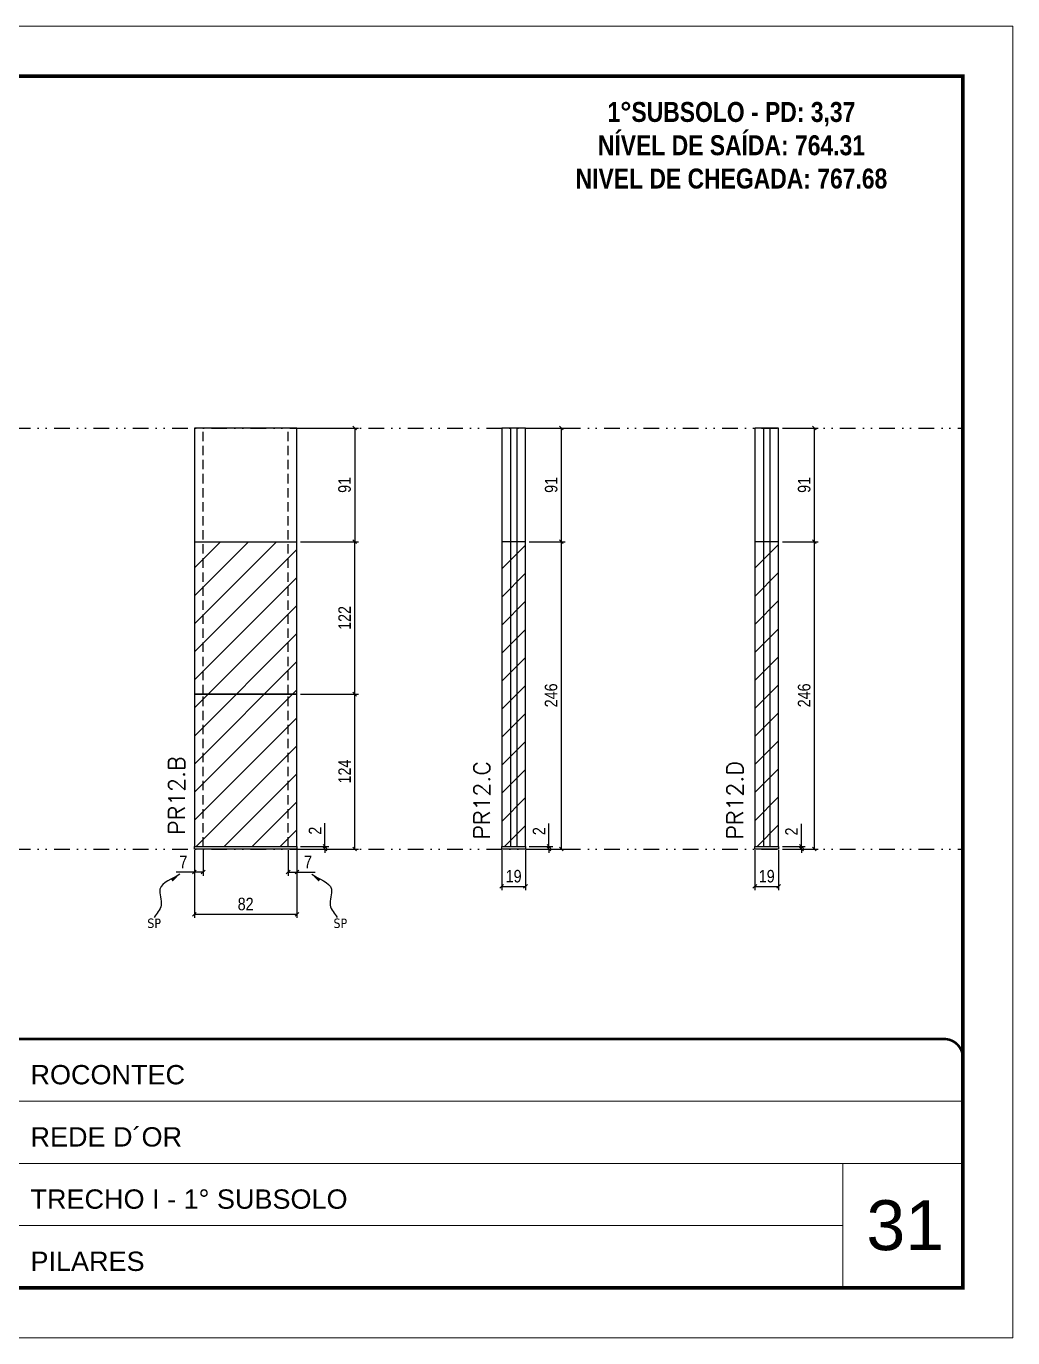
# Model space of a CAD drawing. Extents: x 2949 to 9230, y 1140 to 12527.
# Drawn here: x 6841 to 7631, y 3437 to 4487 of the extents above; entities that cross this region are included whole.
import ezdxf

# ---------------------------------------------------------------- set-up
doc = ezdxf.new("R2010")
doc.units = 0
for name, pattern in [('CONTINUO', [0]), ('DASHED', [0.75, 0.5, -0.25]), ('DIVIDE2', [0.625, 0.25, -0.125, 0, -0.125, 0, -0.125]), ('HIDDEN', [0.375, 0.25, -0.125])]:
    doc.linetypes.add(name, pattern=pattern)
for name, color, linetype, lineweight in [('CARIMBO', 255, 'Continuous', 9), ('Folhas', 255, 'Continuous', 9), ('Hachura', 251, 'Continuous', 9), ('SARRAFO DE PRESSAO', 251, 'DASHED', 9), ('Texto Seção', 7, 'Continuous', 15)]:
    doc.layers.add(name, color=color, linetype=linetype, lineweight=lineweight)
for name, color, linetype in [('COTA', 241, 'Continuous'), ('NOMENCLATURA', 7, 'Continuous'), ('Nível', 160, 'Continuous'), ('Painéis', 200, 'Continuous'), ('Romaneio', 10, 'Continuous'), ('SARR_2.2x7', 40, 'Continuous'), ('Sarrafo de Pressão', 42, 'HIDDEN'), ('texto', 7, 'Continuous')]:
    doc.layers.add(name, color=color, linetype=linetype)
doc.styles.add('ARIAL', font='arial.ttf')
doc.styles.add('COTA TECNICA', font='techl___.ttf', dxfattribs={"height": 10})
doc.styles.add('COTA TECNICA-50', font='techl___.ttf', dxfattribs={"height": 10})
doc.styles.add('REGUA-120', font='ROMANS.shx', dxfattribs={"height": 15})
doc.styles.add('ROMANC', font='techb___.ttf', dxfattribs={"height": 2.5})
doc.styles.get("Standard").update_dxf_attribs({"font": 'arial.ttf'})
doc.dimstyles.new('COTA PAINEL-50', dxfattribs={"dimtxt": 10, "dimasz": 3, "dimexe": 3, "dimexo": 3, "dimgap": 3, "dimtad": 1, "dimdec": 1, "dimzin": 12, "dimdsep": 46, "dimtxsty": 'COTA TECNICA-50', "dimblk1": 'OBLIQUE', "dimblk2": 'OBLIQUE', "dimsah": 1, "dimcen": 0.9, "dimclrd": 4, "dimclre": 4, "dimclrt": 240, "dimadec": 1, "dimazin": 3, "dimtfac": 1, "dimtdec": 1, "dimtmove": 0, "dimatfit": 3, "dimfxl": 1, "dimtolj": 1, "dimtzin": 12, "dimarcsym": 0})
doc.dimstyles.new('PAINEL', dxfattribs={"dimtxt": 10, "dimasz": 3, "dimexe": 3, "dimexo": 3, "dimgap": 3, "dimtad": 1, "dimdec": 1, "dimzin": 12, "dimdsep": 46, "dimtxsty": 'COTA TECNICA', "dimblk1": 'OBLIQUE', "dimblk2": 'OBLIQUE', "dimsah": 1, "dimcen": 0.9, "dimclrd": 4, "dimclre": 4, "dimclrt": 240, "dimadec": 1, "dimazin": 3, "dimtfac": 1, "dimtdec": 1, "dimtmove": 0, "dimatfit": 3, "dimfxl": 1, "dimtolj": 1, "dimtzin": 12, "dimarcsym": 0})
doc.dimstyles.get("Standard").update_dxf_attribs({"dimtxt": 0.18, "dimasz": 0.18, "dimexe": 0.18, "dimexo": 0.0625, "dimgap": 0.09, "dimtad": 0, "dimtih": 1, "dimtoh": 1, "dimdec": 4, "dimzin": 0, "dimdsep": 46, "dimtxsty": 'Standard', "dimcen": 0.09, "dimadec": 0, "dimazin": 0, "dimtfac": 1, "dimtdec": 4, "dimtofl": 0, "dimtmove": 0, "dimatfit": 3, "dimfxl": 1, "dimtolj": 1, "dimtzin": 0, "dimarcsym": 0})
pattern_1 = [(45, (-126071.967, -22713.47), (-11.2253202, 11.2253202), [])]

# ---------------------------------------------------------------- blocks, each defined once
blk = doc.blocks.new('9999999999')
at = {"color": 30, "linetype": 'CONTINUO'}
for p, q in [((98564.6, 34379.6), (99584, 34379.6)), ((98564.6, 34329.8), (99488, 34329.8)), ((99584, 34329.8), (99488, 34329.8)), ((99488, 34329.8), (99488, 34230.2)), ((98564.6, 34280), (99488, 34280))]:
    blk.add_line(p, q, dxfattribs=at)
at = {"color": 30, "linetype": 'CONTINUO', "const_width": 2}
blk.add_lwpolyline([(99584, 34230.2), (99584, 34414.4, 0.414214), (99569, 34429.4), (98229, 34429.4, 0.414214), (98214, 34414.4), (98214, 34245.2, 0.414214), (98229, 34230.2), (99584, 34230.2)], format="xyb", dxfattribs=at)
at = {"layer": 'Folhas'}
blk.add_lwpolyline([(98139, 34190.2), (99624, 34190.2), (99624, 35240.2), (98139, 35240.2)], close=True, dxfattribs=at)
at = {"layer": 'Folhas', "color": 30, "const_width": 3}
blk.add_lwpolyline([(98214, 34230.2), (99584, 34230.2), (99584, 35200.2), (98214, 35200.2)], close=True, dxfattribs=at)
at = {"color": 7, "linetype": 'Continuous', "ltscale": 5, "style": 'ARIAL'}
for s, height, p in [('ROCONTEC', 15.48, (98837.7, 34393.1)), ('REDE D´OR', 15.48, (98837.7, 34343.3)), ('TRECHO I - 1° SUBSOLO', 15.483, (98837.7, 34293.5)), ('PILARES', 15.48, (98837.7, 34243.7))]:
    blk.add_text(s, height=height, dxfattribs=at).set_placement(p)
blk = doc.blocks.new('_Oblique')
at = {"color": 0, "linetype": 'ByBlock', "lineweight": -2}
blk.add_line((-0.5, -0.5), (0.5, 0.5), dxfattribs=at)
blk = doc.blocks.new('*D1484')
at = {"layer": 'COTA', "color": 4, "lineweight": -2, "transparency": 16777216}
for p, q in [((6976, 3827), (6976, 3772.8)), ((7058, 3827), (7058, 3772.8)), ((6976, 3775.8), (7058, 3775.8))]:
    blk.add_line(p, q, dxfattribs=at)
at = {"layer": 'Defpoints', "color": 0, "transparency": 16777216}
for p in [(6976, 3830), (7058, 3830), (7058, 3775.8)]:
    blk.add_point(p, dxfattribs=at)
at = {"layer": 'COTA', "color": 4, "lineweight": -2, "transparency": 16777216, "xscale": 3, "yscale": 3, "zscale": 3, "rotation": 180}
blk.add_blockref('_Oblique', (6976, 3775.8), dxfattribs=at)
at = {"layer": 'COTA', "color": 4, "lineweight": -2, "transparency": 16777216, "xscale": 3, "yscale": 3, "zscale": 3}
blk.add_blockref('_Oblique', (7058, 3775.8), dxfattribs=at)
at = {"layer": 'COTA', "color": 240, "transparency": 16777216, "insert": (7017, 3783.9), "char_height": 10, "attachment_point": 5, "style": 'COTA TECNICA'}
blk.add_mtext('\\A1;82', dxfattribs=at)
blk = doc.blocks.new('*D1485')
at = {"layer": 'COTA', "color": 4, "lineweight": -2, "transparency": 16777216}
for p, q in [((7061, 3952), (7107.3, 3952)), ((7104.3, 3828), (7104.3, 3952)), ((7061, 3828), (7107.3, 3828))]:
    blk.add_line(p, q, dxfattribs=at)
at = {"layer": 'Defpoints', "color": 0, "transparency": 16777216}
for p in [(7058, 3952), (7104.3, 3952), (7058, 3828)]:
    blk.add_point(p, dxfattribs=at)
at = {"layer": 'COTA', "color": 4, "lineweight": -2, "transparency": 16777216, "xscale": 3, "yscale": 3, "zscale": 3}
for p, rotation in [((7104.3, 3952), 90), ((7104.3, 3828), 270)]:
    blk.add_blockref('_Oblique', p, dxfattribs=dict(at, rotation=rotation))
at = {"layer": 'COTA', "color": 240, "transparency": 16777216, "insert": (7096.2, 3890), "char_height": 10, "attachment_point": 5, "rotation": 90, "style": 'COTA TECNICA-50'}
blk.add_mtext('\\A1;124', dxfattribs=at)
blk = doc.blocks.new('*D1486')
at = {"layer": 'COTA', "color": 4, "lineweight": -2, "transparency": 16777216}
for p, q in [((7080.5, 3830), (7080.5, 3848.8)), ((7061, 3830), (7083.5, 3830)), ((7061, 3828), (7083.5, 3828)), ((7080.5, 3828), (7080.5, 3830)), ((7080.5, 3828), (7080.5, 3825))]:
    blk.add_line(p, q, dxfattribs=at)
at = {"layer": 'Defpoints', "color": 0, "transparency": 16777216}
for p in [(7058, 3830), (7058, 3828), (7080.5, 3828)]:
    blk.add_point(p, dxfattribs=at)
at = {"layer": 'COTA', "color": 4, "lineweight": -2, "transparency": 16777216, "xscale": 3, "yscale": 3, "zscale": 3}
for p, rotation in [((7080.5, 3830), 270), ((7080.5, 3828), 90)]:
    blk.add_blockref('_Oblique', p, dxfattribs=dict(at, rotation=rotation))
at = {"layer": 'COTA', "color": 240, "transparency": 16777216, "insert": (7072.5, 3842.7), "char_height": 10, "attachment_point": 5, "rotation": 90, "style": 'COTA TECNICA-50'}
blk.add_mtext('\\A1;2', dxfattribs=at)
blk = doc.blocks.new('*D1487')
at = {"layer": 'COTA', "color": 4, "lineweight": -2, "transparency": 16777216}
for p, q in [((6976, 3825), (6976, 3806.5)), ((6983, 3827), (6983, 3806.5)), ((6976, 3809.5), (6961.3, 3809.5)), ((6983, 3809.5), (6976, 3809.5))]:
    blk.add_line(p, q, dxfattribs=at)
at = {"layer": 'Defpoints', "color": 0, "transparency": 16777216}
for p in [(6976, 3828), (6983, 3830), (6976, 3809.5)]:
    blk.add_point(p, dxfattribs=at)
at = {"layer": 'COTA', "color": 4, "lineweight": -2, "transparency": 16777216, "xscale": 3, "yscale": 3, "zscale": 3, "rotation": 180}
blk.add_blockref('_Oblique', (6976, 3809.5), dxfattribs=at)
at = {"layer": 'COTA', "color": 4, "lineweight": -2, "transparency": 16777216, "xscale": 3, "yscale": 3, "zscale": 3}
blk.add_blockref('_Oblique', (6983, 3809.5), dxfattribs=at)
at = {"layer": 'COTA', "color": 240, "transparency": 16777216, "insert": (6967.1, 3817.6), "char_height": 10, "attachment_point": 5, "style": 'COTA TECNICA-50'}
blk.add_mtext('\\A1;7', dxfattribs=at)
blk = doc.blocks.new('*D1488')
at = {"layer": 'COTA', "color": 4, "lineweight": -2, "transparency": 16777216}
for p, q in [((7051, 3827), (7051, 3806.5)), ((7058, 3825), (7058, 3806.5)), ((7051, 3809.5), (7058, 3809.5)), ((7058, 3809.5), (7072.7, 3809.5))]:
    blk.add_line(p, q, dxfattribs=at)
at = {"layer": 'Defpoints', "color": 0, "transparency": 16777216}
for p in [(7051, 3830), (7058, 3828), (7058, 3809.5)]:
    blk.add_point(p, dxfattribs=at)
at = {"layer": 'COTA', "color": 4, "lineweight": -2, "transparency": 16777216, "xscale": 3, "yscale": 3, "zscale": 3, "rotation": 180}
blk.add_blockref('_Oblique', (7051, 3809.5), dxfattribs=at)
at = {"layer": 'COTA', "color": 4, "lineweight": -2, "transparency": 16777216, "xscale": 3, "yscale": 3, "zscale": 3}
blk.add_blockref('_Oblique', (7058, 3809.5), dxfattribs=at)
at = {"layer": 'COTA', "color": 240, "transparency": 16777216, "insert": (7066.9, 3817.6), "char_height": 10, "attachment_point": 5, "style": 'COTA TECNICA-50'}
blk.add_mtext('\\A1;7', dxfattribs=at)
blk = doc.blocks.new('*D1530')
at = {"layer": 'Defpoints', "color": 0, "linetype": 'ByBlock', "transparency": 16777216}
for p in [(7058, 4074), (7104.3, 4074), (7058, 3952)]:
    blk.add_point(p, dxfattribs=at)
at = {"layer": 'Romaneio', "color": 4, "linetype": 'ByBlock', "lineweight": -2, "transparency": 16777216}
for p, q in [((7061, 4074), (7107.3, 4074)), ((7104.3, 3952), (7104.3, 4074)), ((7061, 3952), (7107.3, 3952))]:
    blk.add_line(p, q, dxfattribs=at)
at = {"layer": 'Romaneio', "color": 4, "linetype": 'ByBlock', "lineweight": -2, "transparency": 16777216, "xscale": 3, "yscale": 3, "zscale": 3}
for p, rotation in [((7104.3, 4074), 90), ((7104.3, 3952), 270)]:
    blk.add_blockref('_Oblique', p, dxfattribs=dict(at, rotation=rotation))
at = {"layer": 'Romaneio', "color": 240, "linetype": 'ByBlock', "transparency": 16777216, "insert": (7096.2, 4013), "char_height": 10, "attachment_point": 5, "rotation": 90, "style": 'COTA TECNICA'}
blk.add_mtext('\\A1;122', dxfattribs=at)
blk = doc.blocks.new('*D1531')
at = {"layer": 'COTA', "color": 4, "lineweight": -2, "transparency": 16777216}
for p, q in [((7222, 3827), (7222, 3795.1)), ((7241, 3827), (7241, 3795.1)), ((7222, 3798.1), (7241, 3798.1))]:
    blk.add_line(p, q, dxfattribs=at)
at = {"layer": 'Defpoints', "color": 0, "transparency": 16777216}
for p in [(7222, 3830), (7241, 3830), (7241, 3798.1)]:
    blk.add_point(p, dxfattribs=at)
at = {"layer": 'COTA', "color": 4, "lineweight": -2, "transparency": 16777216, "xscale": 3, "yscale": 3, "zscale": 3, "rotation": 180}
blk.add_blockref('_Oblique', (7222, 3798.1), dxfattribs=at)
at = {"layer": 'COTA', "color": 4, "lineweight": -2, "transparency": 16777216, "xscale": 3, "yscale": 3, "zscale": 3}
blk.add_blockref('_Oblique', (7241, 3798.1), dxfattribs=at)
at = {"layer": 'COTA', "color": 240, "transparency": 16777216, "insert": (7231.5, 3806.2), "char_height": 10, "attachment_point": 5, "style": 'COTA TECNICA'}
blk.add_mtext('\\A1;19', dxfattribs=at)
blk = doc.blocks.new('*D1532')
at = {"layer": 'COTA', "color": 4, "lineweight": -2, "transparency": 16777216}
for p, q in [((7244, 4074), (7272.7, 4074)), ((7269.7, 3828), (7269.7, 4074)), ((7244, 3828), (7272.7, 3828))]:
    blk.add_line(p, q, dxfattribs=at)
at = {"layer": 'Defpoints', "color": 0, "transparency": 16777216}
for p in [(7241, 4074), (7269.7, 4074), (7241, 3828)]:
    blk.add_point(p, dxfattribs=at)
at = {"layer": 'COTA', "color": 4, "lineweight": -2, "transparency": 16777216, "xscale": 3, "yscale": 3, "zscale": 3}
for p, rotation in [((7269.7, 4074), 90), ((7269.7, 3828), 270)]:
    blk.add_blockref('_Oblique', p, dxfattribs=dict(at, rotation=rotation))
at = {"layer": 'COTA', "color": 240, "transparency": 16777216, "insert": (7261.5, 3951), "char_height": 10, "attachment_point": 5, "rotation": 90, "style": 'COTA TECNICA'}
blk.add_mtext('\\A1;246', dxfattribs=at)
blk = doc.blocks.new('*D1533')
at = {"layer": 'COTA', "color": 4, "lineweight": -2, "transparency": 16777216}
for p, q in [((7259.8, 3830), (7259.8, 3848.3)), ((7244, 3830), (7262.8, 3830)), ((7244, 3828), (7262.8, 3828)), ((7259.8, 3828), (7259.8, 3830)), ((7259.8, 3828), (7259.8, 3825))]:
    blk.add_line(p, q, dxfattribs=at)
at = {"layer": 'Defpoints', "color": 0, "transparency": 16777216}
for p in [(7241, 3830), (7241, 3828), (7259.8, 3830)]:
    blk.add_point(p, dxfattribs=at)
at = {"layer": 'COTA', "color": 4, "lineweight": -2, "transparency": 16777216, "xscale": 3, "yscale": 3, "zscale": 3}
for p, rotation in [((7259.8, 3830), 270), ((7259.8, 3828), 90)]:
    blk.add_blockref('_Oblique', p, dxfattribs=dict(at, rotation=rotation))
at = {"layer": 'COTA', "color": 240, "transparency": 16777216, "insert": (7251.8, 3842.3), "char_height": 10, "attachment_point": 5, "rotation": 90, "style": 'COTA TECNICA-50'}
blk.add_mtext('\\A1;2', dxfattribs=at)
blk = doc.blocks.new('*D2115')
at = {"layer": 'COTA', "color": 4, "linetype": 'ByBlock', "lineweight": -2, "transparency": 16777216}
for p, q in [((7244, 4165), (7272.7, 4165)), ((7269.7, 4074), (7269.7, 4165)), ((7244, 4074), (7272.7, 4074))]:
    blk.add_line(p, q, dxfattribs=at)
at = {"layer": 'Defpoints', "color": 0, "linetype": 'ByBlock', "transparency": 16777216}
for p in [(7241, 4165), (7269.7, 4165), (7241, 4074)]:
    blk.add_point(p, dxfattribs=at)
at = {"layer": 'COTA', "color": 4, "linetype": 'ByBlock', "lineweight": -2, "transparency": 16777216, "xscale": 3, "yscale": 3, "zscale": 3}
for p, rotation in [((7269.7, 4165), 90), ((7269.7, 4074), 270)]:
    blk.add_blockref('_Oblique', p, dxfattribs=dict(at, rotation=rotation))
at = {"layer": 'COTA', "color": 240, "linetype": 'ByBlock', "transparency": 16777216, "insert": (7261.6, 4119.5), "char_height": 10, "attachment_point": 5, "rotation": 90, "style": 'COTA TECNICA'}
blk.add_mtext('\\A1;91', dxfattribs=at)
blk = doc.blocks.new('*D1534')
at = {"layer": 'COTA', "color": 4, "lineweight": -2, "transparency": 16777216}
for p, q in [((7424.6, 3827), (7424.6, 3795.1)), ((7443.6, 3827), (7443.6, 3795.1)), ((7424.6, 3798.1), (7443.6, 3798.1))]:
    blk.add_line(p, q, dxfattribs=at)
at = {"layer": 'Defpoints', "color": 0, "transparency": 16777216}
for p in [(7424.6, 3830), (7443.6, 3830), (7443.6, 3798.1)]:
    blk.add_point(p, dxfattribs=at)
at = {"layer": 'COTA', "color": 4, "lineweight": -2, "transparency": 16777216, "xscale": 3, "yscale": 3, "zscale": 3, "rotation": 180}
blk.add_blockref('_Oblique', (7424.6, 3798.1), dxfattribs=at)
at = {"layer": 'COTA', "color": 4, "lineweight": -2, "transparency": 16777216, "xscale": 3, "yscale": 3, "zscale": 3}
blk.add_blockref('_Oblique', (7443.6, 3798.1), dxfattribs=at)
at = {"layer": 'COTA', "color": 240, "transparency": 16777216, "insert": (7434.1, 3806.2), "char_height": 10, "attachment_point": 5, "style": 'COTA TECNICA'}
blk.add_mtext('\\A1;19', dxfattribs=at)
blk = doc.blocks.new('*D1535')
at = {"layer": 'COTA', "color": 4, "lineweight": -2, "transparency": 16777216}
for p, q in [((7446.6, 4074), (7475.2, 4074)), ((7472.2, 3828), (7472.2, 4074)), ((7446.6, 3828), (7475.2, 3828))]:
    blk.add_line(p, q, dxfattribs=at)
at = {"layer": 'Defpoints', "color": 0, "transparency": 16777216}
for p in [(7443.6, 4074), (7472.2, 4074), (7443.6, 3828)]:
    blk.add_point(p, dxfattribs=at)
at = {"layer": 'COTA', "color": 4, "lineweight": -2, "transparency": 16777216, "xscale": 3, "yscale": 3, "zscale": 3}
for p, rotation in [((7472.2, 4074), 90), ((7472.2, 3828), 270)]:
    blk.add_blockref('_Oblique', p, dxfattribs=dict(at, rotation=rotation))
at = {"layer": 'COTA', "color": 240, "transparency": 16777216, "insert": (7464.1, 3951), "char_height": 10, "attachment_point": 5, "rotation": 90, "style": 'COTA TECNICA'}
blk.add_mtext('\\A1;246', dxfattribs=at)
blk = doc.blocks.new('*D1536')
at = {"layer": 'COTA', "color": 4, "lineweight": -2, "transparency": 16777216}
for p, q in [((7461.9, 3830), (7461.9, 3848.1)), ((7446.6, 3830), (7464.9, 3830)), ((7446.6, 3828), (7464.9, 3828)), ((7461.9, 3828), (7461.9, 3830)), ((7461.9, 3828), (7461.9, 3825))]:
    blk.add_line(p, q, dxfattribs=at)
at = {"layer": 'Defpoints', "color": 0, "transparency": 16777216}
for p in [(7443.6, 3830), (7443.6, 3828), (7461.9, 3830)]:
    blk.add_point(p, dxfattribs=at)
at = {"layer": 'COTA', "color": 4, "lineweight": -2, "transparency": 16777216, "xscale": 3, "yscale": 3, "zscale": 3}
for p, rotation in [((7461.9, 3830), 270), ((7461.9, 3828), 90)]:
    blk.add_blockref('_Oblique', p, dxfattribs=dict(at, rotation=rotation))
at = {"layer": 'COTA', "color": 240, "transparency": 16777216, "insert": (7453.9, 3842), "char_height": 10, "attachment_point": 5, "rotation": 90, "style": 'COTA TECNICA-50'}
blk.add_mtext('\\A1;2', dxfattribs=at)
blk = doc.blocks.new('*D2116')
at = {"layer": 'COTA', "color": 4, "linetype": 'ByBlock', "lineweight": -2, "transparency": 16777216}
for p, q in [((7446.6, 4165), (7475.2, 4165)), ((7472.2, 4074), (7472.2, 4165)), ((7446.6, 4074), (7475.2, 4074))]:
    blk.add_line(p, q, dxfattribs=at)
at = {"layer": 'Defpoints', "color": 0, "linetype": 'ByBlock', "transparency": 16777216}
for p in [(7443.6, 4165), (7472.2, 4165), (7443.6, 4074)]:
    blk.add_point(p, dxfattribs=at)
at = {"layer": 'COTA', "color": 4, "linetype": 'ByBlock', "lineweight": -2, "transparency": 16777216, "xscale": 3, "yscale": 3, "zscale": 3}
for p, rotation in [((7472.2, 4165), 90), ((7472.2, 4074), 270)]:
    blk.add_blockref('_Oblique', p, dxfattribs=dict(at, rotation=rotation))
at = {"layer": 'COTA', "color": 240, "linetype": 'ByBlock', "transparency": 16777216, "insert": (7464.1, 4119.5), "char_height": 10, "attachment_point": 5, "rotation": 90, "style": 'COTA TECNICA'}
blk.add_mtext('\\A1;91', dxfattribs=at)
blk = doc.blocks.new('*D2162')
at = {"layer": 'Defpoints', "color": 0, "linetype": 'ByBlock', "transparency": 16777216}
for p in [(7058, 4165), (7058, 4074), (7104.3, 4074)]:
    blk.add_point(p, dxfattribs=at)
at = {"layer": 'Romaneio', "color": 4, "linetype": 'ByBlock', "lineweight": -2, "transparency": 16777216}
for p, q in [((7061, 4165), (7107.3, 4165)), ((7104.3, 4165), (7104.3, 4074)), ((7061, 4074), (7107.3, 4074))]:
    blk.add_line(p, q, dxfattribs=at)
at = {"layer": 'Romaneio', "color": 4, "linetype": 'ByBlock', "lineweight": -2, "transparency": 16777216, "xscale": 3, "yscale": 3, "zscale": 3}
for p, rotation in [((7104.3, 4165), 90), ((7104.3, 4074), 270)]:
    blk.add_blockref('_Oblique', p, dxfattribs=dict(at, rotation=rotation))
at = {"layer": 'Romaneio', "color": 240, "linetype": 'ByBlock', "transparency": 16777216, "insert": (7096.2, 4119.5), "char_height": 10, "attachment_point": 5, "rotation": 90, "style": 'COTA TECNICA'}
blk.add_mtext('\\A1;91', dxfattribs=at)

msp = doc.modelspace()

# ---------------------------------------------------------------- hatches: boundary and pattern name
at = {"layer": 'Hachura', "linetype": 'ByBlock'}
h = msp.add_hatch(dxfattribs=at)
h.set_pattern_fill('ANSI31', color=256, scale=5)
h.set_pattern_definition(pattern_1)
h.paths.add_polyline_path([(7058.01, 4073.99), (6976.01, 4073.99), (6976.01, 3951.99), (7058.01, 3951.99)])
h.paths.add_polyline_path([(7058.01, 3951.99), (6976.01, 3951.99), (6976.01, 3829.99), (7058.01, 3829.99)])
h = msp.add_hatch(dxfattribs=at)
h.set_pattern_fill('ANSI31', color=256, scale=5)
h.set_pattern_definition(pattern_1)
h.paths.add_polyline_path([(7241, 4073.99), (7222, 4073.99), (7222, 3829.99), (7241, 3829.99)])
h.paths.add_polyline_path([(7443.58, 4073.99), (7424.58, 4073.99), (7424.58, 3829.99), (7443.58, 3829.99)])

# ---------------------------------------------------------------- linework, layer by layer
at = {"layer": 'Nível', "color": 4, "linetype": 'DIVIDE2', "ltscale": 50}
for p, q in [((6580.69, 4164.99), (7591.03, 4164.99)), ((6580.69, 3827.99), (7591.03, 3827.99))]:
    msp.add_line(p, q, dxfattribs=at)
at = {"layer": 'Painéis'}
for p, q in [((7058.01, 4164.99), (6976.01, 4164.99)), ((6976.01, 4164.99), (6976.01, 3951.99)), ((7058.01, 3951.99), (7058.01, 4164.99)), ((6976.01, 4073.99), (7058.01, 4073.99)), ((7241, 4073.99), (7222, 4073.99)), ((7443.58, 4073.99), (7424.58, 4073.99)), ((6976.01, 3951.99), (7058.01, 3951.99))]:
    msp.add_line(p, q, dxfattribs=at)
for points in [[(7222, 3829.99), (7241, 3829.99), (7241, 4164.99), (7222, 4164.99)], [(7424.58, 3829.99), (7443.58, 3829.99), (7443.58, 4164.99), (7424.58, 4164.99)], [(6976.01, 3829.99), (7058.01, 3829.99), (7058.01, 3951.99), (6976.01, 3951.99)], [(6976.01, 3829.99), (7058.01, 3829.99), (7058.01, 3827.99), (6976.01, 3827.99)], [(7222, 3829.99), (7241, 3829.99), (7241, 3827.99), (7222, 3827.99)], [(7424.58, 3829.99), (7443.58, 3829.99), (7443.58, 3827.99), (7424.58, 3827.99)]]:
    msp.add_lwpolyline(points, close=True, dxfattribs=at)
at = {"layer": 'SARR_2.2x7'}
for p, q in [((7229, 4164.99), (7229, 4073.99)), ((7234, 4164.99), (7234, 4073.99)), ((7431.58, 4164.99), (7431.58, 4073.99)), ((7436.58, 4164.99), (7436.58, 4073.99)), ((7229, 4073.99), (7229, 3829.99)), ((7234, 4073.99), (7234, 3829.99)), ((7431.58, 4073.99), (7431.58, 3829.99)), ((7436.58, 4073.99), (7436.58, 3829.99))]:
    msp.add_line(p, q, dxfattribs=at)
at = {"layer": 'Sarrafo de Pressão', "ltscale": 30}
for p, q in [((6983.01, 3951.99), (6983.01, 4164.99)), ((7051.01, 3951.99), (7051.01, 4163.91)), ((6983.01, 3829.99), (6983.01, 3951.99)), ((7051.01, 3829.99), (7051.01, 3951.99))]:
    msp.add_line(p, q, dxfattribs=at)

# ---------------------------------------------------------------- block references
at = {"layer": 'SARRAFO DE PRESSAO', "color": 6, "linetype": 'ByBlock'}
msp.add_blockref('9999999999', (-91992.94, -30753.5), dxfattribs=at)

# ---------------------------------------------------------------- texts
at = {"layer": 'CARIMBO', "style": 'ARIAL'}
msp.add_text('31', height=40, dxfattribs=at).set_placement((7513.89, 3506.85))
at = {"layer": 'NOMENCLATURA', "color": 2, "insert": (7405.86, 4452.77), "char_height": 16, "attachment_point": 2, "style": 'ROMANC'}
msp.add_mtext_dynamic_manual_height_columns('\\P1°SUBSOLO - PD: 3,37\\PNÍVEL DE SAÍDA: 764.31\\PNIVEL DE CHEGADA: 767.68', width=300.2766, gutter_width=1, heights=[0], dxfattribs=at)
at = {"layer": 'texto', "color": 0, "char_height": 7.5, "attachment_point": 5}
for insert in [(6943.76, 3768.5), (7092.79, 3768.5)]:
    msp.add_mtext('{\\fTahoma|b0|i0|c0|p34;\\C4;SP}', dxfattribs=dict(at, insert=insert))
at = {"layer": 'Texto Seção', "char_height": 13, "width": 285.3299, "rotation": 90, "style": 'REGUA-120'}
for s, insert, attachment_point in [('PR12.B', (6955.25, 3839.24), 1), ('PR12.C', (7212.55, 3835.4), 7), ('PR12.D', (7415.13, 3835.4), 7)]:
    msp.add_mtext(s, dxfattribs=dict(at, insert=insert, attachment_point=attachment_point))

# ---------------------------------------------------------------- dimensions: what is measured, and where the dimension line sits
at = {"layer": 'COTA', "linetype": 'ByBlock'}
for base, p1, p2, picture, middle in [((7269.65, 4164.99), (7241, 4073.99), (7241, 4164.99), '*D2115', (7261.56, 4119.49)), ((7472.23, 4164.99), (7443.58, 4073.99), (7443.58, 4164.99), '*D2116', (7464.14, 4119.49))]:
    dim = msp.add_linear_dim(base=base, p1=p1, p2=p2, angle=90, dimstyle='PAINEL', dxfattribs=at)
    dim.commit()
    dim.dimension.update_dxf_attribs({"geometry": picture, "text_midpoint": middle})
at = {"layer": 'COTA'}
for base, p1, p2, picture, middle in [((7269.65, 4073.99), (7241, 3827.99), (7241, 4073.99), '*D1532', (7261.55, 3950.99)), ((7472.23, 4073.99), (7443.58, 3827.99), (7443.58, 4073.99), '*D1535', (7464.12, 3950.99))]:
    dim = msp.add_linear_dim(base=base, p1=p1, p2=p2, angle=90, dimstyle='PAINEL', override={"dimarcsym": 2}, dxfattribs=at)
    dim.commit()
    dim.dimension.update_dxf_attribs({"geometry": picture, "text_midpoint": middle})
for base, p1, p2, angle, picture, middle in [((7104.25, 3951.99), (7058.01, 3827.99), (7058.01, 3951.99), 90, '*D1485', (7096.18, 3889.99)), ((6976.01, 3809.48), (6983.01, 3829.99), (6976.01, 3827.99), 180, '*D1487', (6967.15, 3817.55))]:
    dim = msp.add_linear_dim(base=base, p1=p1, p2=p2, angle=angle, dimstyle='COTA PAINEL-50', dxfattribs=at)
    dim.commit()
    dim.dimension.update_dxf_attribs({"geometry": picture, "text_midpoint": middle})
for base, p1, p2, picture, middle in [((7080.54, 3827.99), (7058.01, 3829.99), (7058.01, 3827.99), '*D1486', (7080.54, 3842.74)), ((7259.79, 3829.99), (7241, 3827.99), (7241, 3829.99), '*D1533', (7259.79, 3842.28)), ((7461.93, 3829.99), (7443.58, 3827.99), (7443.58, 3829.99), '*D1536', (7461.93, 3842.05))]:
    dim = msp.add_linear_dim(base=base, p1=p1, p2=p2, angle=90, dimstyle='COTA PAINEL-50', dxfattribs=at)
    dim.commit()
    dim.dimension.update_dxf_attribs({"geometry": picture, "text_midpoint": middle, "dimtype": 160})
for base, p1, p2, picture, middle in [((7058.01, 3775.82), (6976.01, 3829.99), (7058.01, 3829.99), '*D1484', (7017.01, 3783.91)), ((7241, 3798.1), (7222, 3829.99), (7241, 3829.99), '*D1531', (7231.5, 3806.19)), ((7443.58, 3798.1), (7424.58, 3829.99), (7443.58, 3829.99), '*D1534', (7434.08, 3806.19))]:
    dim = msp.add_linear_dim(base=base, p1=p1, p2=p2, dimstyle='PAINEL', override={"dimarcsym": 2}, dxfattribs=at)
    dim.commit()
    dim.dimension.update_dxf_attribs({"geometry": picture, "text_midpoint": middle})
dim = msp.add_linear_dim(base=(7058.01, 3809.48), p1=(7051.01, 3829.99), p2=(7058.01, 3827.99), dimstyle='COTA PAINEL-50', dxfattribs=at)
dim.commit()
dim.dimension.update_dxf_attribs({"geometry": '*D1488', "text_midpoint": (7066.88, 3817.55)})
at = {"layer": 'Romaneio', "linetype": 'ByBlock'}
dim = msp.add_linear_dim(base=(7104.25, 4073.99), p1=(7058.01, 4164.99), p2=(7058.01, 4073.99), angle=90, dimstyle='PAINEL', dxfattribs=at)
dim.commit()
dim.dimension.update_dxf_attribs({"geometry": '*D2162', "text_midpoint": (7096.16, 4119.49)})
dim = msp.add_aligned_dim(p1=(7058.01, 3951.99), p2=(7058.01, 4073.99), distance=-46.24, dimstyle='PAINEL', dxfattribs=at)
dim.commit()
dim.dimension.update_dxf_attribs({"geometry": '*D1530', "text_midpoint": (7096.19, 4012.99)})

# ---------------------------------------------------------------- leaders
at = {"layer": 'COTA', "path_type": 1}
for points in [[(6964.18, 3807.81), (6948.4, 3795.98), (6949.32, 3782.97), (6943.77, 3773.19)], [(7069.84, 3807.81), (7085.63, 3795.98), (7084.7, 3782.97), (7090.25, 3773.19)]]:
    msp.add_leader(points, dimstyle='Standard', override={"dimasz": 8}, dxfattribs=at)

doc.saveas('drawing.dxf')
